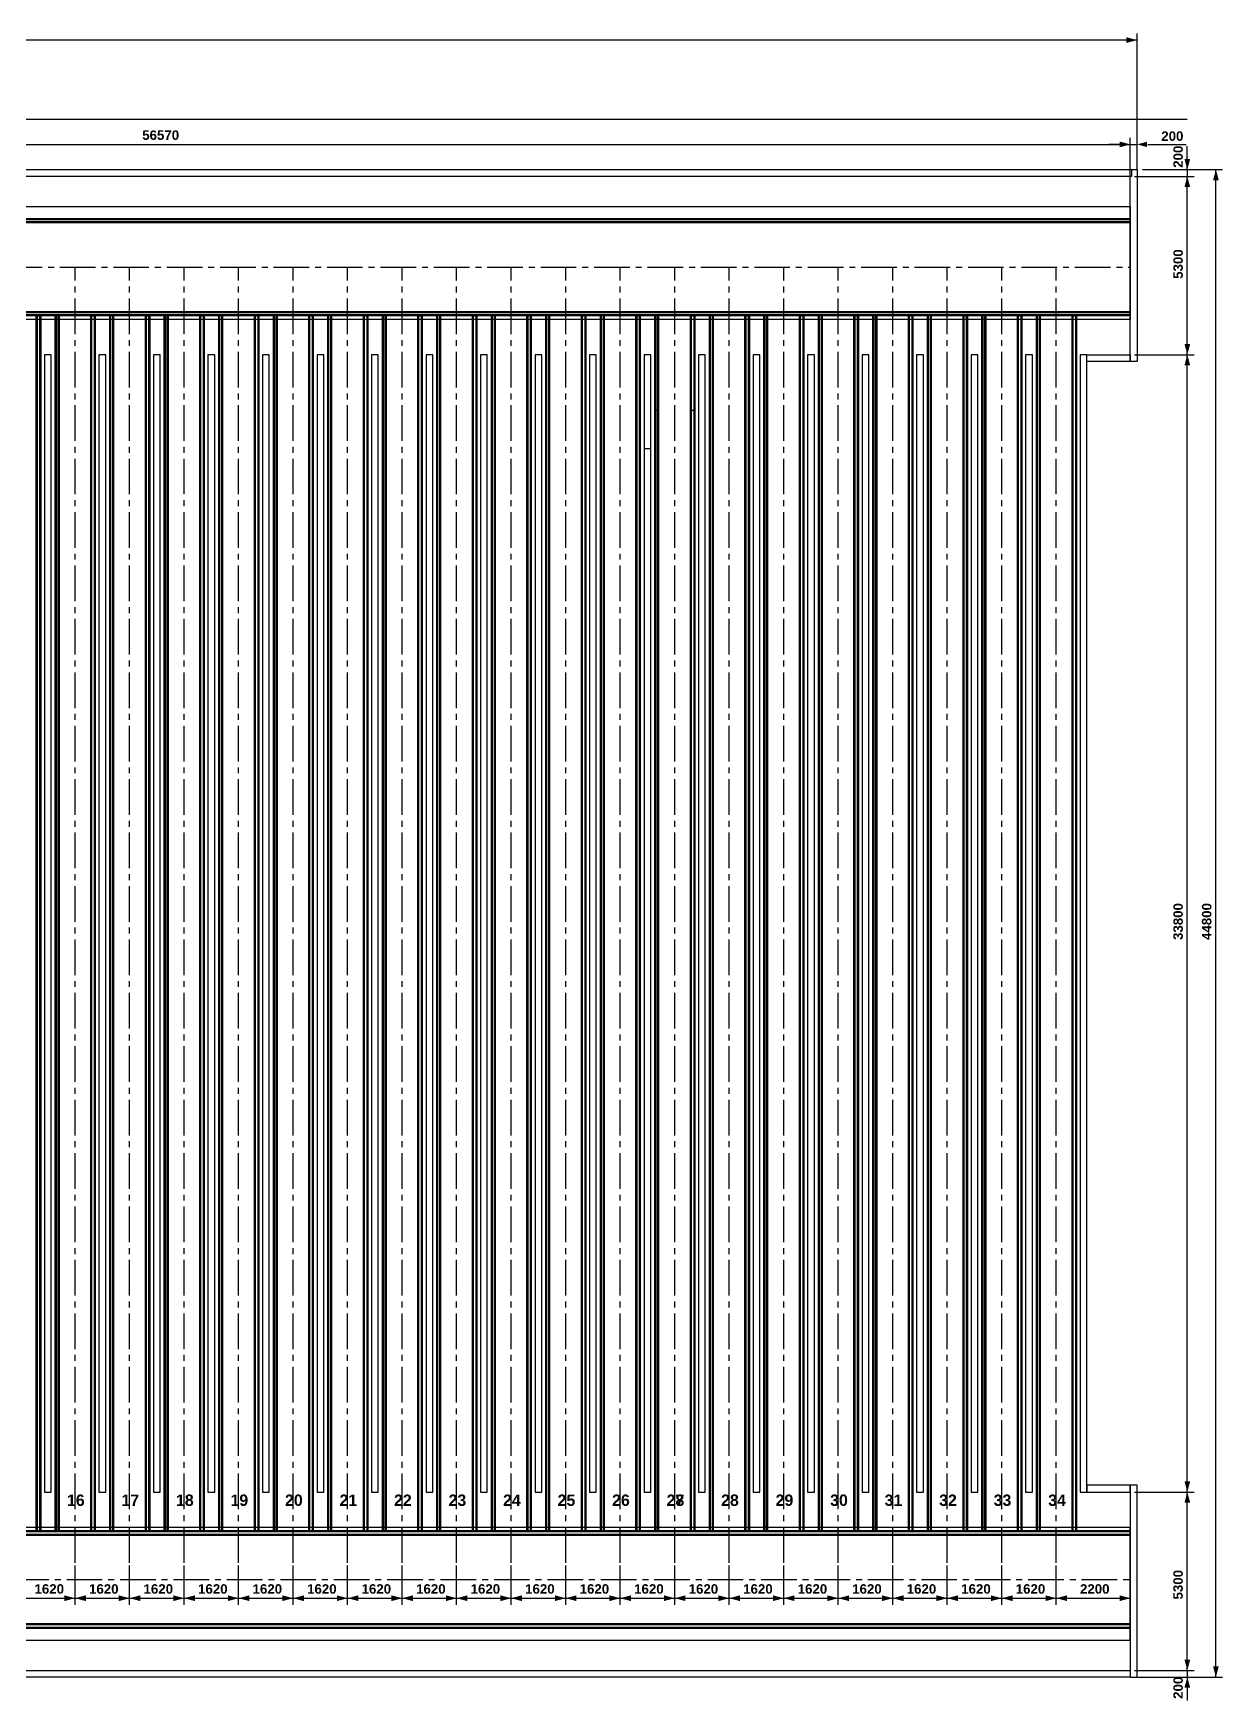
# Model space of a CAD drawing. Extents: x -115306 to 97263, y 46189 to 262006.
# Drawn here: x -3085 to 32260, y 211486 to 261036 of the extents above; entities that cross this region are included whole.
import ezdxf

# ---------------------------------------------------------------- set-up
doc = ezdxf.new("R2010")
doc.units = 0
doc.header["$LTSCALE"] = 508
doc.header["$PDMODE"] = 1
doc.header["$PDSIZE"] = -2
doc.linetypes.add('STYLE_06', pattern=[3.125, 2.083359, -0.347214, 0.347214, -0.347214])
doc.layers.get('0').update_dxf_attribs({"linetype": 'CONTINUOUS'})
doc.layers.get('DEFPOINTS').update_dxf_attribs({"linetype": 'CONTINUOUS'})
doc.layers.add('INSTALACION_NUEVA', color=7, linetype='CONTINUOUS')
doc.styles.add('ARIAL-B', font='arialbd.ttf')
doc.dimstyles.new('ISO', dxfattribs={"dimtxt": 282.222222, "dimasz": 317.5, "dimexe": 200, "dimexo": 0, "dimgap": 1, "dimtad": 1, "dimdec": 1, "dimzin": 15, "dimdsep": 46, "dimtxsty": 'ARIAL-B', "dimblk": 'VW_FILLEDARROW', "dimcen": 0, "dimadec": 0, "dimazin": 0, "dimtfac": 1, "dimtdec": 1, "dimtix": 1, "dimtmove": 0, "dimatfit": 0, "dimldrblk": 'VW_FILLEDARROW', "dimfxl": 1, "dimtolj": 1, "dimtzin": 15, "dimarcsym": 0})

# ---------------------------------------------------------------- blocks, each defined once
blk = doc.blocks.new('*U945')
at = {"layer": 'INSTALACION_NUEVA', "color": 4, "linetype": 'Continuous'}
for points in [[(33549, 28789), (33549, -7311), (33419, -7311), (33419, 28789)], [(33517, 28789), (33517, -7311), (33451, -7311), (33451, 28789)]]:
    blk.add_lwpolyline(points, close=True, dxfattribs=at)
blk = doc.blocks.new('*U946')
at = {"layer": 'INSTALACION_NUEVA', "color": 4, "linetype": 'Continuous'}
for points in [[(32353, 28789), (32353, -7311), (32483, -7311), (32483, 28789)], [(32385, 28789), (32385, -7311), (32451, -7311), (32451, 28789)]]:
    blk.add_lwpolyline(points, close=True, dxfattribs=at)
blk = doc.blocks.new('*U947')
at = {"layer": 'INSTALACION_NUEVA', "color": 4}
for name in ['*U946', '*U945']:
    blk.add_blockref(name, (0, 0), dxfattribs=at)
blk = doc.blocks.new('*U194')
at = {"layer": 'INSTALACION_NUEVA', "color": 4, "linetype": 'Continuous'}
for points in [[(52971, -7313), (-10389, -7313), (-10389, -7443), (52971, -7443)], [(52971, -7345), (-10389, -7345), (-10389, -7411), (52971, -7411)]]:
    blk.add_lwpolyline(points, close=True, dxfattribs=at)
blk = doc.blocks.new('*U195')
at = {"layer": 'INSTALACION_NUEVA', "color": 4, "linetype": 'Continuous'}
for points in [[(52971, -10079), (-10389, -10079), (-10389, -10209), (52971, -10209)], [(52971, -10111), (-10389, -10111), (-10389, -10177), (52971, -10177)]]:
    blk.add_lwpolyline(points, close=True, dxfattribs=at)
blk = doc.blocks.new('*U196')
at = {"layer": 'INSTALACION_NUEVA', "color": 4, "linetype": 'STYLE_06'}
blk.add_line((-10389, -8761), (52971, -8761), dxfattribs=at)
at = {"layer": 'INSTALACION_NUEVA', "color": 1, "linetype": 'Continuous'}
blk.add_lwpolyline([(-10389, -10561), (52971, -10561), (52971, -7211), (-10389, -7211)], close=True, dxfattribs=at)
at = {"layer": 'INSTALACION_NUEVA', "color": 4}
for name in ['*U194', '*U195']:
    blk.add_blockref(name, (0, 0), dxfattribs=at)
blk = doc.blocks.new('*U123')
at = {"layer": 'INSTALACION_NUEVA', "color": 4, "linetype": 'Continuous'}
for points in [[(52971, 28791), (-16939, 28791), (-16939, 28921), (52971, 28921)], [(52971, 28823), (-16939, 28823), (-16939, 28889), (52971, 28889)]]:
    blk.add_lwpolyline(points, close=True, dxfattribs=at)
blk = doc.blocks.new('*U124')
at = {"layer": 'INSTALACION_NUEVA', "color": 4, "linetype": 'Continuous'}
for points in [[(52971, 31557), (-16939, 31557), (-16939, 31687), (52971, 31687)], [(52971, 31589), (-16939, 31589), (-16939, 31655), (52971, 31655)]]:
    blk.add_lwpolyline(points, close=True, dxfattribs=at)
blk = doc.blocks.new('*U125')
at = {"layer": 'INSTALACION_NUEVA', "color": 4, "linetype": 'STYLE_06'}
blk.add_line((-16939, 30239), (52971, 30239), dxfattribs=at)
at = {"layer": 'INSTALACION_NUEVA', "color": 1, "linetype": 'Continuous'}
blk.add_lwpolyline([(-16939, 32039), (52971, 32039), (52971, 28689), (-16939, 28689)], close=True, dxfattribs=at)
at = {"layer": 'INSTALACION_NUEVA', "color": 4}
for name in ['*U124', '*U123']:
    blk.add_blockref(name, (0, 0), dxfattribs=at)
blk = doc.blocks.new('*U942')
at = {"layer": 'INSTALACION_NUEVA', "color": 4, "linetype": 'Continuous'}
for points in [[(31929, 28789), (31929, -7311), (31799, -7311), (31799, 28789)], [(31897, 28789), (31897, -7311), (31831, -7311), (31831, 28789)]]:
    blk.add_lwpolyline(points, close=True, dxfattribs=at)
blk = doc.blocks.new('*U943')
at = {"layer": 'INSTALACION_NUEVA', "color": 4, "linetype": 'Continuous'}
for points in [[(30733, 28789), (30733, -7311), (30863, -7311), (30863, 28789)], [(30765, 28789), (30765, -7311), (30831, -7311), (30831, 28789)]]:
    blk.add_lwpolyline(points, close=True, dxfattribs=at)
blk = doc.blocks.new('*U944')
at = {"layer": 'INSTALACION_NUEVA', "color": 4}
for name in ['*U943', '*U942']:
    blk.add_blockref(name, (0, 0), dxfattribs=at)
blk = doc.blocks.new('*U939')
at = {"layer": 'INSTALACION_NUEVA', "color": 4, "linetype": 'Continuous'}
for points in [[(30309, 28789), (30309, -7311), (30179, -7311), (30179, 28789)], [(30277, 28789), (30277, -7311), (30211, -7311), (30211, 28789)]]:
    blk.add_lwpolyline(points, close=True, dxfattribs=at)
blk = doc.blocks.new('*U940')
at = {"layer": 'INSTALACION_NUEVA', "color": 4, "linetype": 'Continuous'}
for points in [[(29113, 28789), (29113, -7311), (29243, -7311), (29243, 28789)], [(29145, 28789), (29145, -7311), (29211, -7311), (29211, 28789)]]:
    blk.add_lwpolyline(points, close=True, dxfattribs=at)
blk = doc.blocks.new('*U941')
at = {"layer": 'INSTALACION_NUEVA', "color": 4}
for name in ['*U940', '*U939']:
    blk.add_blockref(name, (0, 0), dxfattribs=at)
blk = doc.blocks.new('*U839')
at = {"layer": 'INSTALACION_NUEVA', "color": 4, "linetype": 'Continuous'}
for points in [[(28689, 28789), (28689, -7311), (28559, -7311), (28559, 28789)], [(28657, 28789), (28657, -7311), (28591, -7311), (28591, 28789)]]:
    blk.add_lwpolyline(points, close=True, dxfattribs=at)
blk = doc.blocks.new('*U840')
at = {"layer": 'INSTALACION_NUEVA', "color": 4, "linetype": 'Continuous'}
for points in [[(27493, 28789), (27493, -7311), (27623, -7311), (27623, 28789)], [(27525, 28789), (27525, -7311), (27591, -7311), (27591, 28789)]]:
    blk.add_lwpolyline(points, close=True, dxfattribs=at)
blk = doc.blocks.new('*U841')
at = {"layer": 'INSTALACION_NUEVA', "color": 4}
for name in ['*U840', '*U839']:
    blk.add_blockref(name, (0, 0), dxfattribs=at)
blk = doc.blocks.new('*U836')
at = {"layer": 'INSTALACION_NUEVA', "color": 4, "linetype": 'Continuous'}
for points in [[(27069, 28789), (27069, -7311), (26939, -7311), (26939, 28789)], [(27037, 28789), (27037, -7311), (26971, -7311), (26971, 28789)]]:
    blk.add_lwpolyline(points, close=True, dxfattribs=at)
blk = doc.blocks.new('*U837')
at = {"layer": 'INSTALACION_NUEVA', "color": 4, "linetype": 'Continuous'}
for points in [[(25873, 28789), (25873, -7311), (26003, -7311), (26003, 28789)], [(25905, 28789), (25905, -7311), (25971, -7311), (25971, 28789)]]:
    blk.add_lwpolyline(points, close=True, dxfattribs=at)
blk = doc.blocks.new('*U838')
at = {"layer": 'INSTALACION_NUEVA', "color": 4}
for name in ['*U837', '*U836']:
    blk.add_blockref(name, (0, 0), dxfattribs=at)
blk = doc.blocks.new('*U833')
at = {"layer": 'INSTALACION_NUEVA', "color": 4, "linetype": 'Continuous'}
for points in [[(25449, 28789), (25449, -7311), (25319, -7311), (25319, 28789)], [(25417, 28789), (25417, -7311), (25351, -7311), (25351, 28789)]]:
    blk.add_lwpolyline(points, close=True, dxfattribs=at)
blk = doc.blocks.new('*U834')
at = {"layer": 'INSTALACION_NUEVA', "color": 4, "linetype": 'Continuous'}
for points in [[(24253, 28789), (24253, -7311), (24383, -7311), (24383, 28789)], [(24285, 28789), (24285, -7311), (24351, -7311), (24351, 28789)]]:
    blk.add_lwpolyline(points, close=True, dxfattribs=at)
blk = doc.blocks.new('*U835')
at = {"layer": 'INSTALACION_NUEVA', "color": 4}
for name in ['*U834', '*U833']:
    blk.add_blockref(name, (0, 0), dxfattribs=at)
blk = doc.blocks.new('*U830')
at = {"layer": 'INSTALACION_NUEVA', "color": 4, "linetype": 'Continuous'}
for points in [[(23829, 28789), (23829, -7311), (23699, -7311), (23699, 28789)], [(23797, 28789), (23797, -7311), (23731, -7311), (23731, 28789)]]:
    blk.add_lwpolyline(points, close=True, dxfattribs=at)
blk = doc.blocks.new('*U831')
at = {"layer": 'INSTALACION_NUEVA', "color": 4, "linetype": 'Continuous'}
for points in [[(22633, 28789), (22633, -7311), (22763, -7311), (22763, 28789)], [(22665, 28789), (22665, -7311), (22731, -7311), (22731, 28789)]]:
    blk.add_lwpolyline(points, close=True, dxfattribs=at)
blk = doc.blocks.new('*U832')
at = {"layer": 'INSTALACION_NUEVA', "color": 4}
for name in ['*U831', '*U830']:
    blk.add_blockref(name, (0, 0), dxfattribs=at)
blk = doc.blocks.new('*U827')
at = {"layer": 'INSTALACION_NUEVA', "color": 4, "linetype": 'Continuous'}
for points in [[(22209, 28789), (22209, -7311), (22079, -7311), (22079, 28789)], [(22177, 28789), (22177, -7311), (22111, -7311), (22111, 28789)]]:
    blk.add_lwpolyline(points, close=True, dxfattribs=at)
blk = doc.blocks.new('*U828')
at = {"layer": 'INSTALACION_NUEVA', "color": 4, "linetype": 'Continuous'}
for points in [[(21013, 28789), (21013, -7311), (21143, -7311), (21143, 28789)], [(21045, 28789), (21045, -7311), (21111, -7311), (21111, 28789)]]:
    blk.add_lwpolyline(points, close=True, dxfattribs=at)
blk = doc.blocks.new('*U829')
at = {"layer": 'INSTALACION_NUEVA', "color": 4}
for name in ['*U828', '*U827']:
    blk.add_blockref(name, (0, 0), dxfattribs=at)
blk = doc.blocks.new('*U824')
at = {"layer": 'INSTALACION_NUEVA', "color": 4, "linetype": 'Continuous'}
for points in [[(20589, 28789), (20589, -7311), (20459, -7311), (20459, 28789)], [(20557, 28789), (20557, -7311), (20491, -7311), (20491, 28789)]]:
    blk.add_lwpolyline(points, close=True, dxfattribs=at)
blk = doc.blocks.new('*U825')
at = {"layer": 'INSTALACION_NUEVA', "color": 4, "linetype": 'Continuous'}
for points in [[(19393, 28789), (19393, -7311), (19523, -7311), (19523, 28789)], [(19425, 28789), (19425, -7311), (19491, -7311), (19491, 28789)]]:
    blk.add_lwpolyline(points, close=True, dxfattribs=at)
blk = doc.blocks.new('*U826')
at = {"layer": 'INSTALACION_NUEVA', "color": 4}
for name in ['*U825', '*U824']:
    blk.add_blockref(name, (0, 0), dxfattribs=at)
blk = doc.blocks.new('*U960')
at = {"layer": 'INSTALACION_NUEVA', "color": 4, "linetype": 'Continuous'}
for points in [[(41649, 28789), (41649, -7311), (41519, -7311), (41519, 28789)], [(41617, 28789), (41617, -7311), (41551, -7311), (41551, 28789)]]:
    blk.add_lwpolyline(points, close=True, dxfattribs=at)
blk = doc.blocks.new('*U961')
at = {"layer": 'INSTALACION_NUEVA', "color": 4, "linetype": 'Continuous'}
for points in [[(40453, 28789), (40453, -7311), (40583, -7311), (40583, 28789)], [(40485, 28789), (40485, -7311), (40551, -7311), (40551, 28789)]]:
    blk.add_lwpolyline(points, close=True, dxfattribs=at)
blk = doc.blocks.new('*U962')
at = {"layer": 'INSTALACION_NUEVA', "color": 4}
for name in ['*U961', '*U960']:
    blk.add_blockref(name, (0, 0), dxfattribs=at)
blk = doc.blocks.new('*U957')
at = {"layer": 'INSTALACION_NUEVA', "color": 4, "linetype": 'Continuous'}
for points in [[(40029, 28789), (40029, -7311), (39899, -7311), (39899, 28789)], [(39997, 28789), (39997, -7311), (39931, -7311), (39931, 28789)]]:
    blk.add_lwpolyline(points, close=True, dxfattribs=at)
blk = doc.blocks.new('*U958')
at = {"layer": 'INSTALACION_NUEVA', "color": 4, "linetype": 'Continuous'}
for points in [[(38833, 28789), (38833, -7311), (38963, -7311), (38963, 28789)], [(38865, 28789), (38865, -7311), (38931, -7311), (38931, 28789)]]:
    blk.add_lwpolyline(points, close=True, dxfattribs=at)
blk = doc.blocks.new('*U959')
at = {"layer": 'INSTALACION_NUEVA', "color": 4}
for name in ['*U958', '*U957']:
    blk.add_blockref(name, (0, 0), dxfattribs=at)
blk = doc.blocks.new('*U954')
at = {"layer": 'INSTALACION_NUEVA', "color": 4, "linetype": 'Continuous'}
for points in [[(38409, 28789), (38409, -7311), (38279, -7311), (38279, 28789)], [(38377, 28789), (38377, -7311), (38311, -7311), (38311, 28789)]]:
    blk.add_lwpolyline(points, close=True, dxfattribs=at)
blk = doc.blocks.new('*U955')
at = {"layer": 'INSTALACION_NUEVA', "color": 4, "linetype": 'Continuous'}
for points in [[(37213, 28789), (37213, -7311), (37343, -7311), (37343, 28789)], [(37245, 28789), (37245, -7311), (37311, -7311), (37311, 28789)]]:
    blk.add_lwpolyline(points, close=True, dxfattribs=at)
blk = doc.blocks.new('*U956')
at = {"layer": 'INSTALACION_NUEVA', "color": 4}
for name in ['*U955', '*U954']:
    blk.add_blockref(name, (0, 0), dxfattribs=at)
blk = doc.blocks.new('*U951')
at = {"layer": 'INSTALACION_NUEVA', "color": 4, "linetype": 'Continuous'}
for points in [[(36789, 28789), (36789, -7311), (36659, -7311), (36659, 28789)], [(36757, 28789), (36757, -7311), (36691, -7311), (36691, 28789)]]:
    blk.add_lwpolyline(points, close=True, dxfattribs=at)
blk = doc.blocks.new('*U952')
at = {"layer": 'INSTALACION_NUEVA', "color": 4, "linetype": 'Continuous'}
for points in [[(35593, 28789), (35593, -7311), (35723, -7311), (35723, 28789)], [(35625, 28789), (35625, -7311), (35691, -7311), (35691, 28789)]]:
    blk.add_lwpolyline(points, close=True, dxfattribs=at)
blk = doc.blocks.new('*U953')
at = {"layer": 'INSTALACION_NUEVA', "color": 4}
for name in ['*U952', '*U951']:
    blk.add_blockref(name, (0, 0), dxfattribs=at)
blk = doc.blocks.new('*U948')
at = {"layer": 'INSTALACION_NUEVA', "color": 4, "linetype": 'Continuous'}
for points in [[(35169, 28789), (35169, -7311), (35039, -7311), (35039, 28789)], [(35137, 28789), (35137, -7311), (35071, -7311), (35071, 28789)]]:
    blk.add_lwpolyline(points, close=True, dxfattribs=at)
blk = doc.blocks.new('*U949')
at = {"layer": 'INSTALACION_NUEVA', "color": 4, "linetype": 'Continuous'}
for points in [[(33973, 28789), (33973, -7311), (34103, -7311), (34103, 28789)], [(34005, 28789), (34005, -7311), (34071, -7311), (34071, 28789)]]:
    blk.add_lwpolyline(points, close=True, dxfattribs=at)
blk = doc.blocks.new('*U950')
at = {"layer": 'INSTALACION_NUEVA', "color": 4}
for name in ['*U949', '*U948']:
    blk.add_blockref(name, (0, 0), dxfattribs=at)
blk = doc.blocks.new('*U860')
at = {"layer": 'INSTALACION_NUEVA', "color": 4, "linetype": 'Continuous'}
for points in [[(51369, 28789), (51369, -7311), (51239, -7311), (51239, 28789)], [(51337, 28789), (51337, -7311), (51271, -7311), (51271, 28789)]]:
    blk.add_lwpolyline(points, close=True, dxfattribs=at)
blk = doc.blocks.new('*U861')
at = {"layer": 'INSTALACION_NUEVA', "color": 4, "linetype": 'Continuous'}
for points in [[(50173, 28789), (50173, -7311), (50303, -7311), (50303, 28789)], [(50205, 28789), (50205, -7311), (50271, -7311), (50271, 28789)]]:
    blk.add_lwpolyline(points, close=True, dxfattribs=at)
blk = doc.blocks.new('*U862')
at = {"layer": 'INSTALACION_NUEVA', "color": 4}
for name in ['*U861', '*U860']:
    blk.add_blockref(name, (0, 0), dxfattribs=at)
blk = doc.blocks.new('*U857')
at = {"layer": 'INSTALACION_NUEVA', "color": 4, "linetype": 'Continuous'}
for points in [[(49749, 28789), (49749, -7311), (49619, -7311), (49619, 28789)], [(49717, 28789), (49717, -7311), (49651, -7311), (49651, 28789)]]:
    blk.add_lwpolyline(points, close=True, dxfattribs=at)
blk = doc.blocks.new('*U858')
at = {"layer": 'INSTALACION_NUEVA', "color": 4, "linetype": 'Continuous'}
for points in [[(48553, 28789), (48553, -7311), (48683, -7311), (48683, 28789)], [(48585, 28789), (48585, -7311), (48651, -7311), (48651, 28789)]]:
    blk.add_lwpolyline(points, close=True, dxfattribs=at)
blk = doc.blocks.new('*U859')
at = {"layer": 'INSTALACION_NUEVA', "color": 4}
for name in ['*U858', '*U857']:
    blk.add_blockref(name, (0, 0), dxfattribs=at)
blk = doc.blocks.new('*U854')
at = {"layer": 'INSTALACION_NUEVA', "color": 4, "linetype": 'Continuous'}
for points in [[(48129, 28789), (48129, -7311), (47999, -7311), (47999, 28789)], [(48097, 28789), (48097, -7311), (48031, -7311), (48031, 28789)]]:
    blk.add_lwpolyline(points, close=True, dxfattribs=at)
blk = doc.blocks.new('*U855')
at = {"layer": 'INSTALACION_NUEVA', "color": 4, "linetype": 'Continuous'}
for points in [[(46933, 28789), (46933, -7311), (47063, -7311), (47063, 28789)], [(46965, 28789), (46965, -7311), (47031, -7311), (47031, 28789)]]:
    blk.add_lwpolyline(points, close=True, dxfattribs=at)
blk = doc.blocks.new('*U856')
at = {"layer": 'INSTALACION_NUEVA', "color": 4}
for name in ['*U855', '*U854']:
    blk.add_blockref(name, (0, 0), dxfattribs=at)
blk = doc.blocks.new('*U851')
at = {"layer": 'INSTALACION_NUEVA', "color": 4, "linetype": 'Continuous'}
for points in [[(46509, 28789), (46509, -7311), (46379, -7311), (46379, 28789)], [(46477, 28789), (46477, -7311), (46411, -7311), (46411, 28789)]]:
    blk.add_lwpolyline(points, close=True, dxfattribs=at)
blk = doc.blocks.new('*U852')
at = {"layer": 'INSTALACION_NUEVA', "color": 4, "linetype": 'Continuous'}
for points in [[(45313, 28789), (45313, -7311), (45443, -7311), (45443, 28789)], [(45345, 28789), (45345, -7311), (45411, -7311), (45411, 28789)]]:
    blk.add_lwpolyline(points, close=True, dxfattribs=at)
blk = doc.blocks.new('*U853')
at = {"layer": 'INSTALACION_NUEVA', "color": 4}
for name in ['*U852', '*U851']:
    blk.add_blockref(name, (0, 0), dxfattribs=at)
blk = doc.blocks.new('*U848')
at = {"layer": 'INSTALACION_NUEVA', "color": 4, "linetype": 'Continuous'}
for points in [[(44889, 28789), (44889, -7311), (44759, -7311), (44759, 28789)], [(44857, 28789), (44857, -7311), (44791, -7311), (44791, 28789)]]:
    blk.add_lwpolyline(points, close=True, dxfattribs=at)
blk = doc.blocks.new('*U849')
at = {"layer": 'INSTALACION_NUEVA', "color": 4, "linetype": 'Continuous'}
for points in [[(43693, 28789), (43693, -7311), (43823, -7311), (43823, 28789)], [(43725, 28789), (43725, -7311), (43791, -7311), (43791, 28789)]]:
    blk.add_lwpolyline(points, close=True, dxfattribs=at)
blk = doc.blocks.new('*U850')
at = {"layer": 'INSTALACION_NUEVA', "color": 4}
for name in ['*U849', '*U848']:
    blk.add_blockref(name, (0, 0), dxfattribs=at)
blk = doc.blocks.new('*U845')
at = {"layer": 'INSTALACION_NUEVA', "color": 4, "linetype": 'Continuous'}
for points in [[(43269, 28789), (43269, -7311), (43139, -7311), (43139, 28789)], [(43237, 28789), (43237, -7311), (43171, -7311), (43171, 28789)]]:
    blk.add_lwpolyline(points, close=True, dxfattribs=at)
blk = doc.blocks.new('*U846')
at = {"layer": 'INSTALACION_NUEVA', "color": 4, "linetype": 'Continuous'}
for points in [[(42073, 28789), (42073, -7311), (42203, -7311), (42203, 28789)], [(42105, 28789), (42105, -7311), (42171, -7311), (42171, 28789)]]:
    blk.add_lwpolyline(points, close=True, dxfattribs=at)
blk = doc.blocks.new('*U847')
at = {"layer": 'INSTALACION_NUEVA', "color": 4}
for name in ['*U846', '*U845']:
    blk.add_blockref(name, (0, 0), dxfattribs=at)
blk = doc.blocks.new('*U842')
at = {"layer": 'INSTALACION_NUEVA', "color": 4, "linetype": 'Continuous'}
for points in [[(40029, 25989), (40029, -7311), (39899, -7311), (39899, 25989)], [(39997, 25989), (39997, -7311), (39931, -7311), (39931, 25989)]]:
    blk.add_lwpolyline(points, close=True, dxfattribs=at)
blk = doc.blocks.new('*U843')
at = {"layer": 'INSTALACION_NUEVA', "color": 4, "linetype": 'Continuous'}
for points in [[(38833, 25989), (38833, -7311), (38963, -7311), (38963, 25989)], [(38865, 25989), (38865, -7311), (38931, -7311), (38931, 25989)]]:
    blk.add_lwpolyline(points, close=True, dxfattribs=at)
blk = doc.blocks.new('*U844')
at = {"layer": 'INSTALACION_NUEVA', "color": 4}
for name in ['*U843', '*U842']:
    blk.add_blockref(name, (0, 0), dxfattribs=at)
blk = doc.blocks.new('VW_FILLEDARROW')
at = {"color": 0}
blk.add_solid([(0, 0), (-0.93, -0.25), (-0.93, 0.25)], dxfattribs=at)
blk = doc.blocks.new('*D1755')
at = {"layer": 'DEFPOINTS', "color": 0, "linetype": 'Continuous'}
for p in [(29716, 257736), (29516, 256987), (29716, 256987)]:
    blk.add_point(p, dxfattribs=at)
at = {"layer": 'INSTALACION_NUEVA', "color": 0, "linetype": 'Continuous', "lineweight": -2}
for p, q in [((29198, 257736), (28880, 257736)), ((29516, 256987), (29516, 257936)), ((29516, 257736), (29716, 257736)), ((29716, 256987), (29716, 257936)), ((30033, 257736), (31179, 257736))]:
    blk.add_line(p, q, dxfattribs=at)
at = {"layer": 'INSTALACION_NUEVA', "color": 0, "linetype": 'Continuous', "lineweight": -2, "xscale": 317.5, "yscale": 317.5, "zscale": 317.5}
blk.add_blockref('VW_FILLEDARROW', (29516, 257736), dxfattribs=at)
at = {"layer": 'INSTALACION_NUEVA', "color": 0, "linetype": 'Continuous', "lineweight": -2, "xscale": 317.5, "yscale": 317.5, "zscale": 317.5, "rotation": 180}
blk.add_blockref('VW_FILLEDARROW', (29716, 257736), dxfattribs=at)
at = {"layer": 'INSTALACION_NUEVA', "color": 0, "linetype": 'Continuous', "insert": (30765, 257981), "char_height": 282.2, "attachment_point": 5, "style": 'ARIAL-B'}
blk.add_mtext('\\A1;200', dxfattribs=at)

msp = doc.modelspace()

# ---------------------------------------------------------------- linework, layer by layer
at = {"layer": 'INSTALACION_NUEVA', "color": 4, "linetype": 'Continuous'}
for p, q in [((29715.5, 260836.48), (-48704.5, 260836.48)), ((29715.5, 256987.48), (29715.5, 261036.48)), ((-27054.5, 257736.48), (29515.5, 257736.48)), ((31209.66, 256987.48), (31209.66, 257687.47)), ((29640.5, 256786.48), (31409.66, 256786.48)), ((29879.66, 256987.48), (32259.66, 256987.48)), ((31209.66, 256987.48), (31209.66, 256786.48)), ((31209.66, 251486.43), (31209.66, 256786.48)), ((32059.66, 212185.88), (32059.66, 256987.48)), ((29640.5, 251486.43), (31409.66, 251486.43)), ((31209.66, 217686.43), (31209.66, 251486.43)), ((29640.5, 217686.43), (31409.66, 217686.43)), ((31209.66, 212385.88), (31209.66, 217686.43)), ((-1844.5, 214330.48), (-1844.5, 215506.48)), ((-224.5, 214330.48), (-224.5, 215506.48)), ((1395.5, 214330.48), (1395.5, 215506.48)), ((3015.5, 214330.48), (3015.5, 215506.48)), ((4635.5, 214330.48), (4635.5, 215506.48)), ((6255.5, 214330.48), (6255.5, 215506.48)), ((7875.5, 214330.48), (7875.5, 215506.48)), ((9495.5, 214330.48), (9495.5, 215506.48)), ((11115.5, 214330.48), (11115.5, 215506.48)), ((12735.5, 214330.48), (12735.5, 215506.48)), ((14355.5, 214330.48), (14355.5, 215506.48)), ((15975.5, 214330.48), (15975.5, 215506.48)), ((15975.5, 214330.48), (15975.5, 215506.48)), ((17595.5, 214330.48), (17595.5, 215506.48)), ((19215.5, 214330.48), (19215.5, 215506.48)), ((20835.5, 214330.48), (20835.5, 215506.48)), ((22455.5, 214330.48), (22455.5, 215506.48)), ((24075.5, 214330.48), (24075.5, 215506.48)), ((25695.5, 214330.48), (25695.5, 215506.48)), ((27315.5, 214330.48), (27315.5, 215506.48)), ((27315.5, 214330.48), (27315.5, 215506.48)), ((-3464.5, 214530.48), (-1844.5, 214530.48)), ((-1844.5, 214530.48), (-224.5, 214530.48)), ((-224.5, 214530.48), (1395.5, 214530.48)), ((1395.5, 214530.48), (3015.5, 214530.48)), ((3015.5, 214530.48), (4635.5, 214530.48)), ((4635.5, 214530.48), (6255.5, 214530.48)), ((6255.5, 214530.48), (7875.5, 214530.48)), ((7875.5, 214530.48), (9495.5, 214530.48)), ((9495.5, 214530.48), (11115.5, 214530.48)), ((11115.5, 214530.48), (12735.5, 214530.48)), ((12735.5, 214530.48), (14355.5, 214530.48)), ((14355.5, 214530.48), (15975.5, 214530.48)), ((15975.5, 214530.48), (17595.5, 214530.48)), ((17595.5, 214530.48), (19215.5, 214530.48)), ((19215.5, 214530.48), (20835.5, 214530.48)), ((20835.5, 214530.48), (22455.5, 214530.48)), ((22455.5, 214530.48), (24075.5, 214530.48)), ((24075.5, 214530.48), (25695.5, 214530.48)), ((25695.5, 214530.48), (27315.5, 214530.48)), ((27315.5, 214530.48), (29515.5, 214530.48)), ((31209.66, 212385.88), (31209.66, 213085.87)), ((29640.5, 212385.88), (31409.66, 212385.88)), ((29740.5, 212185.88), (32259.66, 212185.88)), ((31209.66, 212385.88), (31209.66, 212185.88)), ((31209.66, 212185.88), (31209.66, 211485.88))]:
    msp.add_line(p, q, dxfattribs=at)
at = {"layer": 'INSTALACION_NUEVA', "linetype": 'Continuous'}
msp.add_line((-43669.3, 258486.93), (31209.66, 258486.93), dxfattribs=at)
at = {"layer": 'INSTALACION_NUEVA', "color": 4, "linetype": 'STYLE_06'}
for p, q in [((-1844.5, 215586.43), (-1844.5, 254086.43)), ((-224.5, 215586.43), (-224.5, 254086.43)), ((1395.5, 215586.43), (1395.5, 254086.43)), ((3015.5, 215586.43), (3015.5, 254086.43)), ((4635.5, 215586.43), (4635.5, 254086.43)), ((6255.5, 215586.43), (6255.5, 254086.43)), ((7875.5, 215586.43), (7875.5, 254086.43)), ((9495.5, 215586.43), (9495.5, 254086.43)), ((11115.5, 215586.43), (11115.5, 254086.43)), ((12735.5, 215586.43), (12735.5, 254086.43)), ((14355.5, 215586.43), (14355.5, 254086.43)), ((15975.5, 215586.43), (15975.5, 254086.43)), ((17595.5, 215586.43), (17595.5, 254086.43)), ((19215.5, 215586.43), (19215.5, 254086.43)), ((20835.5, 215586.43), (20835.5, 254086.43)), ((22455.5, 215586.43), (22455.5, 254086.43)), ((24075.5, 215586.43), (24075.5, 254086.43)), ((25695.5, 215586.43), (25695.5, 254086.43)), ((27315.5, 215586.43), (27315.5, 254086.43)), ((15975.5, 215586.43), (15975.5, 250680.48))]:
    msp.add_line(p, q, dxfattribs=at)
at = {"layer": 'INSTALACION_NUEVA', "color": 1, "linetype": 'Continuous'}
for points in [[(29555.5, 256987.48), (29555.5, 256786.48), (-27054.5, 256786.48), (-27054.5, 256987.48)], [(29715.5, 256987.48), (29715.5, 251286.43), (29515.5, 251286.43), (29515.5, 256987.48)], [(-2554.5, 251433.62), (-2554.5, 251486.43), (-2754.5, 251486.43), (-2754.5, 251128.94), (-2754.5, 217686.43), (-2554.5, 217686.43), (-2554.5, 245959), (-2554.5, 246480.32), (-2554.5, 246837.8), (-2554.5, 247248.1), (-2554.5, 251128.94)], [(-934.5, 251433.62), (-934.5, 251486.43), (-1134.5, 251486.43), (-1134.5, 251128.94), (-1134.5, 217686.43), (-934.5, 217686.43), (-934.5, 245959), (-934.5, 246480.32), (-934.5, 246837.8), (-934.5, 247248.1), (-934.5, 251128.94)], [(685.5, 251433.62), (685.5, 251486.43), (485.5, 251486.43), (485.5, 251128.94), (485.5, 217686.43), (685.5, 217686.43), (685.5, 245959), (685.5, 246480.32), (685.5, 246837.8), (685.5, 247248.1), (685.5, 251128.94)], [(2305.5, 251433.62), (2305.5, 251486.43), (2105.5, 251486.43), (2105.5, 251128.94), (2105.5, 217686.43), (2305.5, 217686.43), (2305.5, 245959), (2305.5, 246480.32), (2305.5, 246837.8), (2305.5, 247248.1), (2305.5, 251128.94)], [(3925.5, 251433.62), (3925.5, 251486.43), (3725.5, 251486.43), (3725.5, 251128.94), (3725.5, 217686.43), (3925.5, 217686.43), (3925.5, 245959), (3925.5, 246480.32), (3925.5, 246837.8), (3925.5, 247248.1), (3925.5, 251128.94)], [(5545.5, 251433.62), (5545.5, 251486.43), (5345.5, 251486.43), (5345.5, 251128.94), (5345.5, 217686.43), (5545.5, 217686.43), (5545.5, 245959), (5545.5, 246480.32), (5545.5, 246837.8), (5545.5, 247248.1), (5545.5, 251128.94)], [(7165.5, 251433.62), (7165.5, 251486.43), (6965.5, 251486.43), (6965.5, 251128.94), (6965.5, 217686.43), (7165.5, 217686.43), (7165.5, 245959), (7165.5, 246480.32), (7165.5, 246837.8), (7165.5, 247248.1), (7165.5, 251128.94)], [(8785.5, 251433.62), (8785.5, 251486.43), (8585.5, 251486.43), (8585.5, 251128.94), (8585.5, 217686.43), (8785.5, 217686.43), (8785.5, 245959), (8785.5, 246480.32), (8785.5, 246837.8), (8785.5, 247248.1), (8785.5, 251128.94)], [(10405.5, 251433.62), (10405.5, 251486.43), (10205.5, 251486.43), (10205.5, 251128.94), (10205.5, 217686.43), (10405.5, 217686.43), (10405.5, 245959), (10405.5, 246480.32), (10405.5, 246837.8), (10405.5, 247248.1), (10405.5, 251128.94)], [(12025.5, 251433.62), (12025.5, 251486.43), (11825.5, 251486.43), (11825.5, 251128.94), (11825.5, 217686.43), (12025.5, 217686.43), (12025.5, 245959), (12025.5, 246480.32), (12025.5, 246837.8), (12025.5, 247248.1), (12025.5, 251128.94)], [(13645.5, 251433.62), (13645.5, 251486.43), (13445.5, 251486.43), (13445.5, 251128.94), (13445.5, 217686.43), (13645.5, 217686.43), (13645.5, 245959), (13645.5, 246480.32), (13645.5, 246837.8), (13645.5, 247248.1), (13645.5, 251128.94)], [(15265.5, 251433.62), (15265.5, 251486.43), (15065.5, 251486.43), (15065.5, 251128.94), (15065.5, 217686.43), (15265.5, 217686.43), (15265.5, 245959), (15265.5, 246480.32), (15265.5, 246837.8), (15265.5, 247248.1), (15265.5, 251128.94)], [(16885.5, 251433.62), (16885.5, 251486.43), (16685.5, 251486.43), (16685.5, 251128.94), (16685.5, 217686.43), (16885.5, 217686.43), (16885.5, 245959), (16885.5, 246480.32), (16885.5, 246837.8), (16885.5, 247248.1), (16885.5, 251128.94)], [(18505.5, 251433.62), (18505.5, 251486.43), (18305.5, 251486.43), (18305.5, 251128.94), (18305.5, 217686.43), (18505.5, 217686.43), (18505.5, 245959), (18505.5, 246480.32), (18505.5, 246837.8), (18505.5, 247248.1), (18505.5, 251128.94)], [(20125.5, 251433.62), (20125.5, 251486.43), (19925.5, 251486.43), (19925.5, 251128.94), (19925.5, 217686.43), (20125.5, 217686.43), (20125.5, 245959), (20125.5, 246480.32), (20125.5, 246837.8), (20125.5, 247248.1), (20125.5, 251128.94)], [(21745.5, 251433.62), (21745.5, 251486.43), (21545.5, 251486.43), (21545.5, 251128.94), (21545.5, 217686.43), (21745.5, 217686.43), (21745.5, 245959), (21745.5, 246480.32), (21745.5, 246837.8), (21745.5, 247248.1), (21745.5, 251128.94)], [(23365.5, 251433.62), (23365.5, 251486.43), (23165.5, 251486.43), (23165.5, 251128.94), (23165.5, 217686.43), (23365.5, 217686.43), (23365.5, 245959), (23365.5, 246480.32), (23365.5, 246837.8), (23365.5, 247248.1), (23365.5, 251128.94)], [(24985.5, 251433.62), (24985.5, 251486.43), (24785.5, 251486.43), (24785.5, 251128.94), (24785.5, 217686.43), (24985.5, 217686.43), (24985.5, 245959), (24985.5, 246480.32), (24985.5, 246837.8), (24985.5, 247248.1), (24985.5, 251128.94)], [(26605.5, 251433.62), (26605.5, 251486.43), (26405.5, 251486.43), (26405.5, 251128.94), (26405.5, 217686.43), (26605.5, 217686.43), (26605.5, 245959), (26605.5, 246480.32), (26605.5, 246837.8), (26605.5, 247248.1), (26605.5, 251128.94)], [(28225.5, 251433.62), (28225.5, 251486.43), (28025.5, 251486.43), (28025.5, 251128.94), (28025.5, 217686.43), (28225.5, 217686.43), (28225.5, 245959), (28225.5, 246480.32), (28225.5, 246837.8), (28225.5, 247248.1), (28225.5, 251128.94)], [(28225.5, 251286.43), (28225.5, 251486.43), (29515.5, 251486.43), (29515.5, 251286.43)], [(15265.5, 248638), (15265.5, 248686.43), (15065.5, 248686.43), (15065.5, 248358.56), (15065.5, 217686.43), (15265.5, 217686.43), (15265.5, 243616.89), (15265.5, 244095.02), (15265.5, 244422.89), (15265.5, 244799.21), (15265.5, 248358.56)], [(28225.5, 217886.43), (28225.5, 217686.43), (29515.5, 217686.43), (29515.5, 217886.43)], [(29715.5, 212185.88), (29715.5, 217886.43), (29515.5, 217886.43), (29515.5, 212185.88)], [(29515.5, 212185.88), (-27054.5, 212185.88), (-27054.5, 212385.88), (29515.5, 212385.88)]]:
    msp.add_lwpolyline(points, close=True, dxfattribs=at)
at = {"layer": 'INSTALACION_NUEVA', "color": 4}
for points in [[(29715.5, 260836.48), (29398, 260751.4), (29398, 260921.55)], [(29515.5, 257736.48), (29198, 257651.4), (29198, 257821.55)], [(31209.66, 256987.48), (31124.59, 257304.98), (31294.73, 257304.98)], [(31209.66, 256786.48), (31294.73, 256468.98), (31124.59, 256468.98)], [(32059.66, 256987.48), (32144.73, 256669.98), (31974.59, 256669.98)], [(31209.66, 251486.43), (31124.59, 251803.93), (31294.73, 251803.93)], [(31209.66, 251486.43), (31294.73, 251168.93), (31124.59, 251168.93)], [(31209.66, 217686.43), (31124.59, 218003.93), (31294.73, 218003.93)], [(31209.66, 217686.43), (31294.73, 217368.93), (31124.59, 217368.93)], [(-1844.5, 214530.48), (-2164.48, 214444.74), (-2164.48, 214616.21)], [(-1844.5, 214530.48), (-1524.52, 214616.21), (-1524.52, 214444.74)], [(-224.5, 214530.48), (-544.48, 214444.74), (-544.48, 214616.21)], [(-224.5, 214530.48), (95.48, 214616.21), (95.48, 214444.74)], [(1395.5, 214530.48), (1075.52, 214444.74), (1075.52, 214616.21)], [(1395.5, 214530.48), (1715.48, 214616.21), (1715.48, 214444.74)], [(3015.5, 214530.48), (2695.52, 214444.74), (2695.52, 214616.21)], [(3015.5, 214530.48), (3335.48, 214616.21), (3335.48, 214444.74)], [(4635.5, 214530.48), (4315.52, 214444.74), (4315.52, 214616.21)], [(4635.5, 214530.48), (4955.48, 214616.21), (4955.48, 214444.74)], [(6255.5, 214530.48), (5935.52, 214444.74), (5935.52, 214616.21)], [(6255.5, 214530.48), (6575.48, 214616.21), (6575.48, 214444.74)], [(7875.5, 214530.48), (7555.52, 214444.74), (7555.52, 214616.21)], [(7875.5, 214530.48), (8195.48, 214616.21), (8195.48, 214444.74)], [(9495.5, 214530.48), (9175.52, 214444.74), (9175.52, 214616.21)], [(9495.5, 214530.48), (9815.48, 214616.21), (9815.48, 214444.74)], [(11115.5, 214530.48), (10795.52, 214444.74), (10795.52, 214616.21)], [(11115.5, 214530.48), (11435.48, 214616.21), (11435.48, 214444.74)], [(12735.5, 214530.48), (12415.52, 214444.74), (12415.52, 214616.21)], [(12735.5, 214530.48), (13055.48, 214616.21), (13055.48, 214444.74)], [(14355.5, 214530.48), (14035.52, 214444.74), (14035.52, 214616.21)], [(14355.5, 214530.48), (14675.48, 214616.21), (14675.48, 214444.74)], [(15975.5, 214530.48), (15655.52, 214444.74), (15655.52, 214616.21)], [(15975.5, 214530.48), (16295.48, 214616.21), (16295.48, 214444.74)], [(17595.5, 214530.48), (17275.52, 214444.74), (17275.52, 214616.21)], [(17595.5, 214530.48), (17915.48, 214616.21), (17915.48, 214444.74)], [(19215.5, 214530.48), (18895.52, 214444.74), (18895.52, 214616.21)], [(19215.5, 214530.48), (19535.48, 214616.21), (19535.48, 214444.74)], [(20835.5, 214530.48), (20515.52, 214444.74), (20515.52, 214616.21)], [(20835.5, 214530.48), (21155.48, 214616.21), (21155.48, 214444.74)], [(22455.5, 214530.48), (22135.52, 214444.74), (22135.52, 214616.21)], [(22455.5, 214530.48), (22775.48, 214616.21), (22775.48, 214444.74)], [(24075.5, 214530.48), (23755.52, 214444.74), (23755.52, 214616.21)], [(24075.5, 214530.48), (24395.48, 214616.21), (24395.48, 214444.74)], [(25695.5, 214530.48), (25375.52, 214444.74), (25375.52, 214616.21)], [(25695.5, 214530.48), (26015.48, 214616.21), (26015.48, 214444.74)], [(27315.5, 214530.48), (26995.52, 214444.74), (26995.52, 214616.21)], [(27315.5, 214530.48), (27633, 214615.55), (27633, 214445.4)], [(29515.5, 214530.48), (29198, 214445.4), (29198, 214615.55)], [(31209.66, 212385.88), (31124.59, 212703.38), (31294.73, 212703.38)], [(31209.66, 212385.88), (31124.59, 212703.38), (31294.73, 212703.38)], [(31209.66, 212185.88), (31294.73, 211868.38), (31124.59, 211868.38)], [(32059.66, 212185.88), (31974.59, 212503.38), (32144.73, 212503.38)]]:
    msp.add_solid(points, dxfattribs=at)

# ---------------------------------------------------------------- block references
for name in ['*U125', '*U826', '*U829', '*U832', '*U835', '*U838', '*U841', '*U941', '*U944', '*U947', '*U950', '*U953', '*U956', '*U959', '*U962', '*U847', '*U850', '*U853', '*U856', '*U859', '*U862', '*U844', '*U196']:
    msp.add_blockref(name, (-23455.21, 223847.38), dxfattribs=at)

# ---------------------------------------------------------------- texts
at = {"layer": 'INSTALACION_NUEVA', "color": 4, "attachment_point": 1, "style": 'ARIAL-B'}
for s, insert, char_height in [('56570', (151.61, 258152.75), 282.222), ('16', (-2085.24, 217612.43), 338.4), ('17', (-465.24, 217612.43), 338.4), ('18', (1154.76, 217612.43), 338.4), ('19', (2774.76, 217612.43), 338.4), ('20', (4394.76, 217612.43), 338.4), ('21', (6014.76, 217612.43), 338.4), ('22', (7634.76, 217612.43), 338.4), ('23', (9254.76, 217612.43), 338.4), ('24', (10874.76, 217612.43), 338.4), ('25', (12494.76, 217612.43), 338.4), ('26', (14114.76, 217612.43), 338.4), ('27', (15734.76, 217612.43), 338.4), ('28', (15734.76, 217612.43), 338.4), ('28', (17354.76, 217612.43), 338.4), ('29', (18974.76, 217612.43), 338.4), ('30', (20594.76, 217612.43), 338.4), ('31', (22214.76, 217612.43), 338.4), ('32', (23834.76, 217612.43), 338.4), ('33', (25454.76, 217612.43), 338.4), ('34', (27074.76, 217612.43), 338.4), ('1620', (-3049.6, 214946.74), 282.216), ('1620', (-1429.6, 214946.74), 282.216), ('1620', (190.4, 214946.74), 282.216), ('1620', (1810.4, 214946.74), 282.216), ('1620', (3430.4, 214946.74), 282.216), ('1620', (5050.4, 214946.74), 282.216), ('1620', (6670.4, 214946.74), 282.216), ('1620', (8290.4, 214946.74), 282.216), ('1620', (9910.4, 214946.74), 282.216), ('1620', (11530.4, 214946.74), 282.216), ('1620', (13150.4, 214946.74), 282.216), ('1620', (14770.4, 214946.74), 282.216), ('1620', (16390.4, 214946.74), 282.216), ('1620', (18010.4, 214946.74), 282.216), ('1620', (19630.4, 214946.74), 282.216), ('1620', (21250.4, 214946.74), 282.216), ('1620', (22870.4, 214946.74), 282.216), ('1620', (24490.4, 214946.74), 282.216), ('1620', (26110.4, 214946.74), 282.216), ('2200', (28020.39, 214946.75), 282.222)]:
    msp.add_mtext(s, dxfattribs=dict(at, insert=insert, char_height=char_height))
at = {"layer": 'INSTALACION_NUEVA', "color": 4, "char_height": 282.222, "attachment_point": 1, "rotation": 90, "style": 'ARIAL-B'}
for s, insert in [('200', (30793.38, 257041.14)), ('5300', (30793.38, 253741.34)), ('33800', (30793.38, 234092.54)), ('44800', (31643.38, 234092.79)), ('5300', (30792.38, 214492.87)), ('200', (30793.38, 211539.54))]:
    msp.add_mtext(s, dxfattribs=dict(at, insert=insert))

# ---------------------------------------------------------------- dimensions: what is measured, and where the dimension line sits
at = {"layer": 'INSTALACION_NUEVA', "color": 4, "linetype": 'Continuous'}
dim = msp.add_linear_dim(base=(29715.5, 257736.48), p1=(29515.5, 256987.48), p2=(29715.5, 256987.48), dimstyle='ISO', override={"dimgap": 99.9998, "dimpost": '<>', "dimtxsty": 'ARIAL-B', "dimtix": 0}, dxfattribs=at)
dim.commit()
dim.dimension.update_dxf_attribs({"geometry": '*D1755', "text_midpoint": (30764.78, 257980.57)})

doc.saveas('drawing.dxf')
